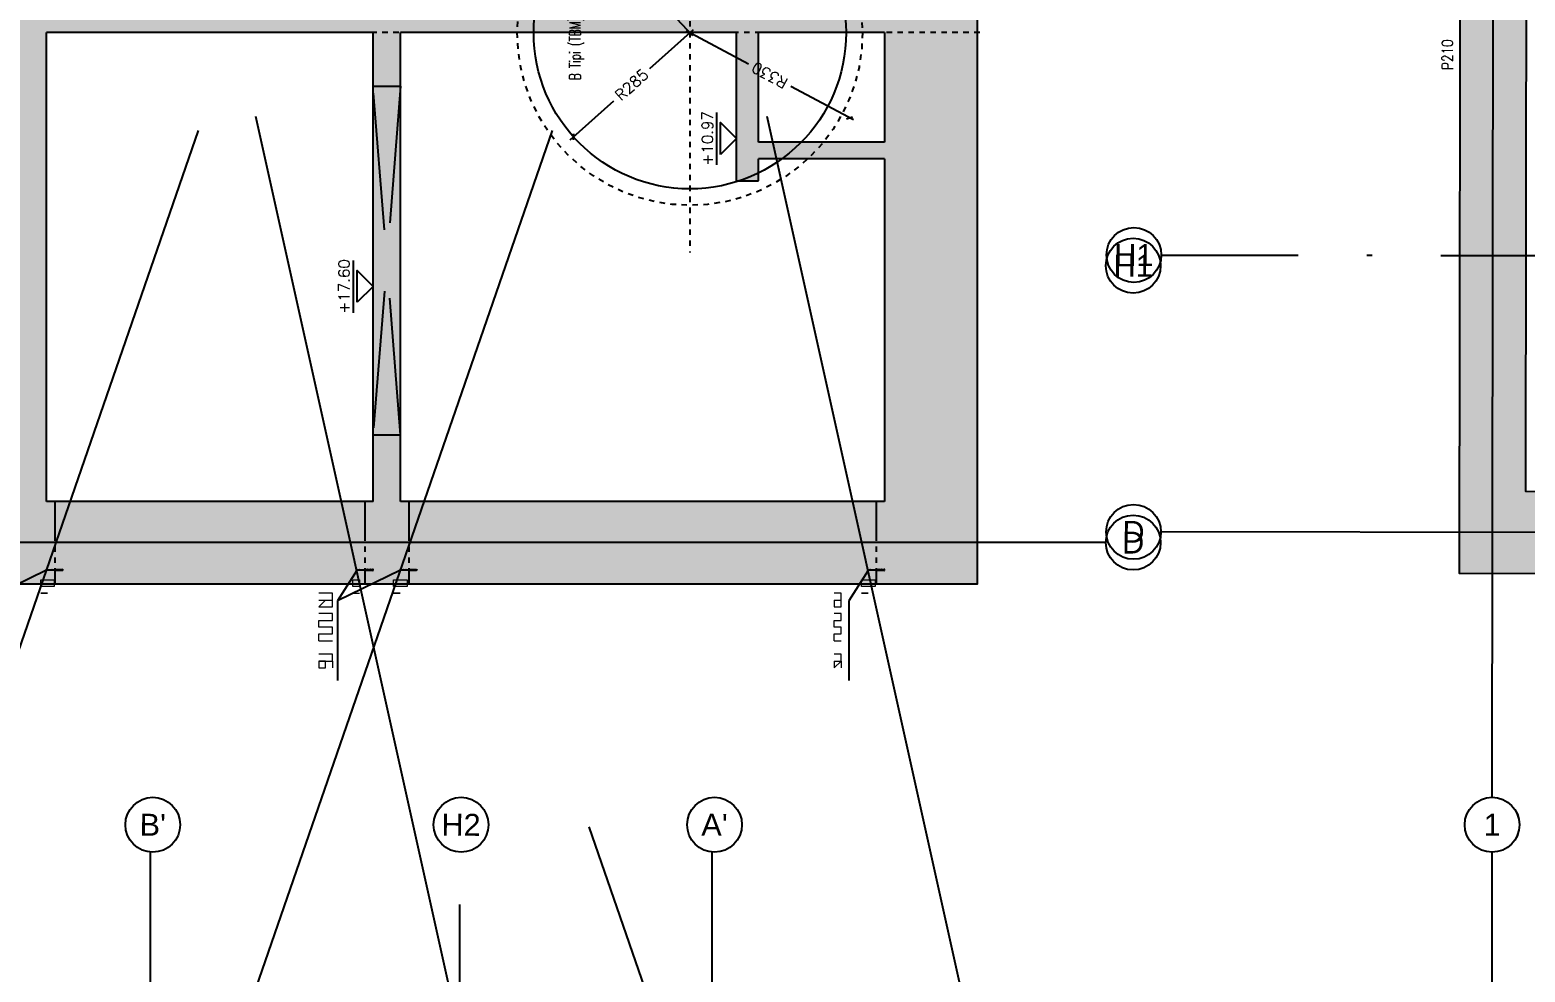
# Model space of a CAD drawing. Header units: millimetres. Extents: x 400382 to 401500, y 4543975 to 4544133.
# Drawn here: x 400696.34 to 400723.62, y 4544058.37 to 4544075.55 of the extents above; entities that cross this region are included whole.
import ezdxf
from ezdxf.enums import TextEntityAlignment as Align

# ---------------------------------------------------------------- set-up
doc = ezdxf.new("R2010")
doc.units = ezdxf.units.MM
for name, pattern in [('ACAD_ISO05W100', [33, 24, -3, 0, -3, 0, -3]), ('AKS', [3, 2.5, -0.25, 0, -0.25]), ('CIZGI', [0.4, 0.25, -0.15]), ('CONTINU', [0]), ('DASHDOT2', [0.5, 0.25, -0.125, 0, -0.125]), ('HIDDEN', [0.375, 0.25, -0.125])]:
    doc.linetypes.add(name, pattern=pattern)
for name, color, linetype in [('aks prota', 2, 'AKS'), ('caks prota', 4, 'Continuous'), ('görünüş prota', 4, 'Continuous'), ('inşaat derzi prota', 11, 'Continuous'), ('kesit prota', 1, 'Continuous'), ('kesit tarama prota', 252, 'Continuous'), ('kolon tarama prota', 252, 'Continuous'), ('kot prota', 4, 'Continuous'), ('lkolon prota', 4, 'Continuous'), ('merdiven prota', 2, 'Continuous'), ('not prota', 2, 'Continuous'), ('not çizgisi prota', 4, 'Continuous'), ('perde prota', 1, 'Continuous'), ('PRT-AL-TUNEL_EKSENI', 14, 'DASHDOT2'), ('PRT-CST-rc_level', 6, 'Continuous'), ('PRT-CST-rc_levermark', 4, 'Continuous'), ('st_s_su tutucu', 2, 'Continuous'), ('st_s_ölçü', 4, 'Continuous'), ('taks prota', 7, 'Continuous'), ('tperde prota', 6, 'Continuous')]:
    doc.layers.add(name, color=color, linetype=linetype)
doc.styles.add('OLCU', font='romanstw.shx')
doc.styles.get("Standard").update_dxf_attribs({"font": 'Arial.ttf'})
doc.styles.add('TAKS', font='Arial Unicode.ttf')
doc.styles.add('TEXT250', font='romanstw.shx', dxfattribs={"width": 0.8, "height": 25})
doc.styles.add('tkolon', font='romanstw.shx')
doc.dimstyles.new('1-100', dxfattribs={"dimscale": 0.5, "dimtxt": 2, "dimasz": 7.5, "dimexe": 3, "dimexo": 5, "dimgap": 5, "dimtad": 3, "dimdec": 1, "dimlfac": 2, "dimzin": 9, "dimdsep": 46, "dimtxsty": 'Standard', "dimblk": 'OBLIQUE', "dimcen": 0.09, "dimclrd": 3, "dimclre": 3, "dimclrt": 1, "dimadec": 3, "dimazin": 0, "dimtfac": 1, "dimtdec": 1, "dimtofl": 0, "dimtmove": 0, "dimatfit": 3, "dimfxl": 4, "dimtolj": 1, "dimtzin": 0, "dimarcsym": 0})
doc.dimstyles.new('1-50', dxfattribs={"dimtxt": 10, "dimasz": 4, "dimexe": 4, "dimexo": 8, "dimgap": 4, "dimtad": 1, "dimdec": 1, "dimrnd": 0.05, "dimzin": 9, "dimdsep": 46, "dimtxsty": 'OLCU', "dimblk1": 'OBLIQUE', "dimblk2": 'OBLIQUE', "dimsah": 1, "dimcen": 2, "dimdle": 4, "dimclrd": 4, "dimclre": 4, "dimclrt": 3, "dimadec": 1, "dimazin": 0, "dimtfac": 1, "dimtdec": 1, "dimtix": 1, "dimtmove": 2, "dimatfit": 3, "dimldrblk": 'OBLIQUE', "dimfxl": 1, "dimtvp": 1, "dimtolj": 1, "dimtzin": 1, "dimarcsym": 0})

# ---------------------------------------------------------------- blocks, each defined once
blk = doc.blocks.new('_Oblique')
at = {"layer": 'st_s_ölçü', "lineweight": -2}
blk.add_line((-0.5, -0.5), (0.5, 0.5), dxfattribs=at)
blk = doc.blocks.new('KOTK5')
at = {"layer": 'PRT-CST-rc_levermark'}
blk.add_line((216.6666666667443, 160), (-213.3333333332557, 160), dxfattribs=at)
blk.add_lwpolyline([(130, 130), (-130, 130), (0, 0)], close=True, dxfattribs=at)
at = {"layer": 'PRT-CST-rc_level', "style": 'OLCU'}
blk.add_attdef('000.00', text='', height=90, dxfattribs=at).set_placement((0, 193.1381784435362), align=Align.CENTER)
blk = doc.blocks.new('*D9')
at = {"layer": 'DEFPOINTS', "color": 0, "transparency": 16777216}
for p in [(-455.7768124120485, 109.5869111729116), (-265.7931828767396, -102.8541877429707)]:
    blk.add_point(p, dxfattribs=at)
at = {"layer": 'st_s_ölçü', "color": 4, "lineweight": -2, "transparency": 16777216}
for p, q in [((-461.1096862235661, 115.5501700898487), (-389.9253438287682, 35.95131222538865)), ((-260.4603090652221, -108.8174466599078), (-331.6446514600408, -29.21858879542449))]:
    blk.add_line(p, q, dxfattribs=at)
at = {"layer": 'st_s_ölçü', "color": 4, "lineweight": -2, "transparency": 16777216, "xscale": 8, "yscale": 8, "zscale": 8, "rotation": 131.8058995973175}
blk.add_blockref('_Oblique', (-455.7768124120485, 109.5869111729116), dxfattribs=at)
at = {"layer": 'st_s_ölçü', "color": 3, "transparency": 16777216, "insert": (-360.7849976444195, 3.366361714968633), "char_height": 20, "attachment_point": 5, "rotation": 311.8058995973175, "style": 'OLCU'}
blk.add_mtext('\\A1;R285', dxfattribs=at)
blk = doc.blocks.new('*D10')
at = {"layer": 'DEFPOINTS', "color": 0, "transparency": 16777216}
for p in [(-36.3406229420434, 112.9617587007597), (-265.7931828767178, -102.8541877429798)]:
    blk.add_point(p, dxfattribs=at)
at = {"layer": 'st_s_ölçü', "color": 4, "lineweight": -2, "transparency": 16777216}
for p, q in [((-30.51325634052741, 118.4427986104425), (-120.6119750752906, 33.69874405447169)), ((-271.6205494782338, -108.3352276526625), (-181.5218307435179, -23.5911730967362))]:
    blk.add_line(p, q, dxfattribs=at)
at = {"layer": 'st_s_ölçü', "color": 4, "lineweight": -2, "transparency": 16777216, "xscale": 8, "yscale": 8, "zscale": 8, "rotation": 43.24583088137385}
blk.add_blockref('_Oblique', (-36.3406229420434, 112.9617587007597), dxfattribs=at)
at = {"layer": 'st_s_ölçü', "color": 3, "transparency": 16777216, "insert": (-151.0669029094242, 5.053785478889026), "char_height": 20, "attachment_point": 5, "rotation": 43.24583088137385, "style": 'OLCU'}
blk.add_mtext('\\A1;R315', dxfattribs=at)
blk = doc.blocks.new('*D11')
at = {"layer": 'DEFPOINTS', "color": 0, "transparency": 16777216}
for p in [(-265.7931828767105, -102.8541877429579), (-421.0483857594118, -394.0514095323542)]:
    blk.add_point(p, dxfattribs=at)
at = {"layer": 'lkolon prota', "color": 4, "lineweight": -2, "transparency": 16777216}
for p, q in [((-262.0294203825846, -95.79486115412448), (-322.8545106894434, -209.8786212058137)), ((-424.8121482535377, -401.1107361211878), (-363.9870579466764, -287.0269760694938))]:
    blk.add_line(p, q, dxfattribs=at)
at = {"layer": 'lkolon prota', "color": 4, "lineweight": -2, "transparency": 16777216, "xscale": 8, "yscale": 8, "zscale": 8, "rotation": 241.9351701811658}
blk.add_blockref('_Oblique', (-421.0483857594118, -394.0514095323542), dxfattribs=at)
at = {"layer": 'lkolon prota', "color": 3, "transparency": 16777216, "insert": (-343.420784318052, -248.4527986376579), "char_height": 20, "attachment_point": 5, "rotation": 61.935170181165795, "style": 'OLCU'}
blk.add_mtext('\\A1;R330', dxfattribs=at)
blk = doc.blocks.new('D')
at = {"layer": 'st_s_su tutucu', "linetype": 'CONTINU', "ltscale": 0.2}
for p, q in [((-39987.83090962706, 52508.18991963421), (-39992.63090966878, 52508.18991966914)), ((-39992.63090966878, 52508.18991966914), (-39992.63090980848, 52507.38991968935)), ((-39992.63090980848, 52507.38991968935), (-39990.63090962501, 52506.05655179494)), ((-39990.6309096902, 52498.50671976196), (-39991.53117650332, 52498.50671977942)), ((-39991.53117650332, 52498.50671977942), (-39991.53117639622, 52497.87311976865)), ((-39991.53117639622, 52497.87311976865), (-39990.63090970417, 52497.87311978029)), ((-39990.63090962501, 52506.05655179494), (-39990.6309096902, 52498.50671976196)), ((-39990.63090970417, 52497.87311978029), (-39990.63090980196, 52488.50671968629)), ((-39989.83090974534, 52506.05655187643), (-39987.83090964103, 52507.38991968935)), ((-39989.83090955907, 52498.50671965136), (-39989.83090974534, 52506.05655187643)), ((-39988.9306429881, 52498.50671966883), (-39989.83090955907, 52498.50671965136)), ((-39989.83090992229, 52488.50671961062), (-39989.83090981984, 52497.87311973373)), ((-39989.83090981984, 52497.87311973373), (-39988.93064300207, 52497.87311962313)), ((-39988.93064300207, 52497.87311962313), (-39988.9306429881, 52498.50671966883)), ((-39987.83090964103, 52507.38991968935), (-39987.83090962706, 52508.18991963421)), ((-39992.63090980848, 52448.98991960261), (-39990.63090962501, 52450.32328749701)), ((-39992.63090966878, 52448.18991962282), (-39992.63090980848, 52448.98991960261)), ((-39987.83090962706, 52448.18991965774), (-39992.63090966878, 52448.18991962282)), ((-39990.63090992199, 52478.65671955824), (-39991.93117670823, 52478.6567195757)), ((-39991.93117670823, 52478.6567195757), (-39991.93117659182, 52477.72311959402)), ((-39991.93117659182, 52477.72311959402), (-39990.63090987367, 52477.72311951835)), ((-39990.63090980196, 52488.50671968629), (-39991.53117661508, 52488.50671963972)), ((-39991.53117661508, 52488.50671963972), (-39991.53117662905, 52487.87311965806)), ((-39991.53117662905, 52487.87311965806), (-39990.630909937, 52487.87311964059)), ((-39991.53117661508, 52467.87311965223), (-39991.53117662905, 52468.5067196339)), ((-39991.53117662905, 52468.5067196339), (-39990.630909937, 52468.50671965136)), ((-39990.63090980196, 52467.87311960567), (-39991.53117661508, 52467.87311965223)), ((-39991.53117650332, 52457.87311951254), (-39991.53117639622, 52458.50671952331)), ((-39991.53117639622, 52458.50671952331), (-39990.63090970417, 52458.50671951166)), ((-39990.6309096902, 52457.87311953), (-39991.53117650332, 52457.87311951254)), ((-39990.630909937, 52487.87311964059), (-39990.63090992199, 52478.65671955824)), ((-39990.630909937, 52468.50671965136), (-39990.63090992199, 52477.72311973372)), ((-39990.63090970417, 52458.50671951166), (-39990.63090980196, 52467.87311960567)), ((-39990.63090962501, 52450.32328749701), (-39990.6309096902, 52457.87311953)), ((-39988.93064335132, 52488.50671965136), (-39989.83090992229, 52488.50671961062)), ((-39989.83091007002, 52478.65671960481), (-39989.8309099316, 52487.87311978029)), ((-39989.8309099316, 52487.87311978029), (-39988.93064311383, 52487.87311964059)), ((-39988.53064343977, 52478.65671965137), (-39989.83091007002, 52478.65671960481)), ((-39989.83090998934, 52477.72311965805), (-39988.53064344908, 52477.72311964058)), ((-39989.83091007002, 52477.72311968715), (-39989.8309099316, 52468.50671951166)), ((-39989.8309099316, 52468.50671951166), (-39988.93064311383, 52468.50671965136)), ((-39988.93064335132, 52467.87311964059), (-39989.83090992229, 52467.87311968134)), ((-39989.83090992229, 52467.87311968134), (-39989.83090981984, 52458.50671955823)), ((-39989.83090981984, 52458.50671955823), (-39988.93064300207, 52458.50671966883)), ((-39988.9306429881, 52457.87311962313), (-39989.83090955907, 52457.87311964059)), ((-39989.83090955907, 52457.87311964059), (-39989.83090974534, 52450.32328741552)), ((-39989.83090974534, 52450.32328741552), (-39987.83090964103, 52448.98991960261)), ((-39988.93064311383, 52487.87311964059), (-39988.93064335132, 52488.50671965136)), ((-39988.93064311383, 52468.50671965136), (-39988.93064335132, 52467.87311964059)), ((-39988.93064300207, 52458.50671966883), (-39988.9306429881, 52457.87311962313)), ((-39988.53064344908, 52477.72311964058), (-39988.53064343977, 52478.65671965137)), ((-39987.83090964103, 52448.98991960261), (-39987.83090962706, 52448.18991965774))]:
    blk.add_line(p, q, dxfattribs=at)
blk = doc.blocks.new('A$C127942D9')
at = {"layer": 'aks prota', "ltscale": 2}
blk.add_line((-265.7931828767323, -631.6843460802356), (-265.7931828767178, 559.6811305509054), dxfattribs=at)
at = {"layer": 'aks prota'}
blk.add_line((135.1872869510917, -102.8541877429761), (-666.7736527046291, -102.8541877429725), dxfattribs=at)
at = {"layer": 'görünüş prota', "color": 6, "linetype": 'CIZGI', "ltscale": 2}
blk.add_circle((-265.7931828767323, -102.8541877429652), 315, dxfattribs=at)
at = {"layer": 'görünüş prota', "color": 6}
blk.add_circle((-265.7931828767105, -102.8541877429798), 285, dxfattribs=at)
at = {"layer": 'not prota', "style": 'TEXT250', "width": 0.7}
blk.add_text('B Tipi (TBM) Tünel', height=20, dxfattribs=at).set_placement((-265.7931828766596, 106.8190974679765), align=Align.MIDDLE_CENTER)
at = {"layer": 'lkolon prota'}
dim = blk.add_radius_dim(center=(-265.7931828767105, -102.8541877429579), mpoint=(-421.0483857594118, -394.0514095323542), dimstyle='1-100', dxfattribs=at)
dim.commit()
dim.dimension.update_dxf_attribs({"geometry": '*D11', "text_midpoint": (-343.420784318052, -248.4527986376579), "dimtype": 132})
at = {"layer": 'st_s_ölçü'}
for center, mpoint, picture, middle in [((-265.7931828767396, -102.8541877429707), (-455.7768124120485, 109.5869111729116), '*D9', (-360.7849976444195, 3.366361714968633)), ((-265.7931828767178, -102.8541877429798), (-36.3406229420434, 112.9617587007597), '*D10', (-151.0669029094242, 5.053785478889026))]:
    dim = blk.add_radius_dim(center=center, mpoint=mpoint, dimstyle='1-100', dxfattribs=at)
    dim.commit()
    dim.dimension.update_dxf_attribs({"geometry": picture, "text_midpoint": middle, "dimtype": 132})

msp = doc.modelspace()

# ---------------------------------------------------------------- hatches: boundary and pattern name
at = {"layer": 'kesit tarama prota'}
h = msp.add_hatch(color=256, dxfattribs=at)
h.dxf.hatch_style = 1
h.paths.add_polyline_path([(400713.6334210944, 4544093.349644878), (400688.8434210944, 4544093.349644878), (400688.8434210944, 4544092.149644878), (400686.9334210942, 4544092.149644878), (400686.9334210942, 4544091.849644878), (400702.6034210941, 4544091.849644878), (400702.6034210941, 4544083.299644878), (400696.6434210942, 4544083.299644878), (400696.6434210942, 4544087.799644157), (400696.1434210942, 4544087.799644157), (400696.1434210942, 4544083.299644878), (400690.0434210945, 4544083.299644878), (400690.0434210945, 4544087.799644878), (400686.9334210942, 4544087.799644878), (400686.9334210942, 4544087.499644921), (400688.8434210944, 4544087.499644921), (400688.8434210944, 4544082.299644878), (400688.3134210941, 4544082.299644878), (400688.3134210941, 4544080.317718307), (400688.8434210944, 4544079.382424189), (400688.8434210944, 4544065.449644879), (400713.6334210944, 4544065.449644879)])
h.paths.add_polyline_path([(400711.9334210942, 4544078.165314047), (400710.943421094, 4544079.91237287), (400710.943421094, 4544081.999644878), (400710.7434210938, 4544081.999644878), (400710.7434210938, 4544079.559644878), (400710.9134210937, 4544079.559644878), (400710.9134210937, 4544079.259644878), (400711.0834210936, 4544079.259644878), (400711.0834210936, 4544078.959644878), (400711.2534210945, 4544078.959644878), (400711.2534210945, 4544078.659644878), (400711.4234210944, 4544078.659644878), (400711.4234210944, 4544078.359644879), (400711.5934210944, 4544078.359644879), (400711.5934210944, 4544078.059644878), (400711.7634210943, 4544078.059644878), (400711.7634210943, 4544077.759644878), (400711.9334210942, 4544077.759644878), (400711.9334210942, 4544075.999644878), (400709.4134210937, 4544075.999644878), (400709.4134210937, 4544077.51237287), (400707.7134210945, 4544080.51237287), (400707.7134210945, 4544081.999644878), (400707.5134210943, 4544081.999644878), (400707.5134210943, 4544080.159644878), (400707.6834210942, 4544080.159644878), (400707.6834210942, 4544079.859644879), (400707.8534210941, 4544079.859644879), (400707.8534210941, 4544079.559644878), (400708.0234210941, 4544079.559644878), (400708.0234210941, 4544079.259644878), (400708.193421094, 4544079.259644878), (400708.193421094, 4544078.959644878), (400708.3634210939, 4544078.959644878), (400708.3634210939, 4544078.659644878), (400708.5334210948, 4544078.659644878), (400708.5334210948, 4544078.359644879), (400708.7034210947, 4544078.359644879), (400708.7034210947, 4544078.059644878), (400708.8734210946, 4544078.059644878), (400708.8734210946, 4544077.759644878), (400709.0434210945, 4544077.759644878), (400709.0434210945, 4544077.459644878), (400709.2134210945, 4544077.459644878), (400709.2134210945, 4544075.999644878), (400706.1834210942, 4544075.999644878), (400706.1834210942, 4544077.51237287), (400704.483421094, 4544080.51237287), (400704.483421094, 4544081.999644878), (400704.2834210948, 4544081.999644878), (400704.2834210948, 4544080.159644878), (400704.4534210947, 4544080.159644878), (400704.4534210947, 4544079.859644879), (400704.6234210946, 4544079.859644879), (400704.6234210946, 4544079.559644878), (400704.7934210945, 4544079.559644878), (400704.7934210945, 4544079.259644878), (400704.9634210945, 4544079.259644878), (400704.9634210945, 4544078.959644878), (400705.1334210944, 4544078.959644878), (400705.1334210944, 4544078.659644878), (400705.3034210943, 4544078.659644878), (400705.3034210943, 4544078.359644879), (400705.4734210942, 4544078.359644879), (400705.4734210942, 4544078.059644878), (400705.6434210942, 4544078.059644878), (400705.6434210942, 4544077.759644878), (400705.8134210941, 4544077.759644878), (400705.8134210941, 4544077.459644878), (400705.983421094, 4544077.459644878), (400705.983421094, 4544075.999644878), (400702.8034210943, 4544075.999644878), (400702.8034210943, 4544077.477078753), (400701.0834210936, 4544080.51237287), (400701.0834210936, 4544081.999644878), (400700.8834210944, 4544081.999644878), (400700.8834210944, 4544080.159644878), (400701.0534210943, 4544080.159644878), (400701.0534210943, 4544079.859644879), (400701.2234210942, 4544079.859644879), (400701.2234210942, 4544079.559644878), (400701.3934210942, 4544079.559644878), (400701.3934210942, 4544079.259644878), (400701.5634210941, 4544079.259644878), (400701.5634210941, 4544078.959644878), (400701.733421094, 4544078.959644878), (400701.733421094, 4544078.659644878), (400701.9034210939, 4544078.659644878), (400701.9034210939, 4544078.359644879), (400702.0734210939, 4544078.359644879), (400702.0734210939, 4544078.059644878), (400702.2434210938, 4544078.059644878), (400702.2434210938, 4544077.759644878), (400702.4134210937, 4544077.759644878), (400702.4134210937, 4544077.459644878), (400702.6034210941, 4544077.459644878), (400702.6034210941, 4544075.999644878), (400699.5534210943, 4544075.999644878), (400699.5534210943, 4544077.51237287), (400697.8534210941, 4544080.51237287), (400697.8534210941, 4544081.999644878), (400697.6534210939, 4544081.999644878), (400697.6534210939, 4544080.159644878), (400697.8234210939, 4544080.159644878), (400697.8234210939, 4544079.859644879), (400697.9934210938, 4544079.859644879), (400697.9934210938, 4544079.559644878), (400698.1634210937, 4544079.559644878), (400698.1634210937, 4544079.259644878), (400698.3334210936, 4544079.259644878), (400698.3334210936, 4544078.959644878), (400698.5034210945, 4544078.959644878), (400698.5034210945, 4544078.659644878), (400698.6734210944, 4544078.659644878), (400698.6734210944, 4544078.359644879), (400698.8434210944, 4544078.359644879), (400698.8434210944, 4544078.059644878), (400699.0134210943, 4544078.059644878), (400699.0134210943, 4544077.759644878), (400699.1834210942, 4544077.759644878), (400699.1834210942, 4544077.459644878), (400699.3534210941, 4544077.459644878), (400699.3534210941, 4544075.999644878), (400696.3434210944, 4544075.999644878), (400696.3434210944, 4544077.477078753), (400694.6234210946, 4544080.51237287), (400694.6234210946, 4544081.999644878), (400694.4234210944, 4544081.999644878), (400694.4234210944, 4544080.159644878), (400694.5934210944, 4544080.159644878), (400694.5934210944, 4544079.859644879), (400694.7634210943, 4544079.859644879), (400694.7634210943, 4544079.559644878), (400694.9334210942, 4544079.559644878), (400694.9334210942, 4544079.259644878), (400695.1034210941, 4544079.259644878), (400695.1034210941, 4544078.959644878), (400695.2734210941, 4544078.959644878), (400695.2734210941, 4544078.659644878), (400695.443421094, 4544078.659644878), (400695.443421094, 4544078.359644879), (400695.6134210939, 4544078.359644879), (400695.6134210939, 4544078.059644878), (400695.7834210948, 4544078.059644878), (400695.7834210948, 4544077.759644878), (400695.9534210947, 4544077.759644878), (400695.9534210947, 4544077.459644878), (400696.1434210942, 4544077.459644878), (400696.1434210942, 4544075.999644878), (400693.0934210944, 4544075.999644878), (400693.0934210944, 4544077.51237287), (400691.3934210942, 4544080.51237287), (400691.3934210942, 4544082.799644878), (400691.193421094, 4544082.799644878), (400691.193421094, 4544080.159644878), (400691.3634210939, 4544080.159644878), (400691.3634210939, 4544079.859644879), (400691.5334210948, 4544079.859644879), (400691.5334210948, 4544079.559644878), (400691.7034210947, 4544079.559644878), (400691.7034210947, 4544079.259644878), (400691.8734210946, 4544079.259644878), (400691.8734210946, 4544078.959644878), (400692.0434210945, 4544078.959644878), (400692.0434210945, 4544078.659644878), (400692.2134210945, 4544078.659644878), (400692.2134210945, 4544078.359644879), (400692.3834210944, 4544078.359644879), (400692.3834210944, 4544078.059644878), (400692.5534210943, 4544078.059644878), (400692.5534210943, 4544077.759644878), (400692.7234210942, 4544077.759644878), (400692.7234210942, 4544077.459644878), (400692.8934210942, 4544077.459644878), (400692.8934210942, 4544075.999644878), (400690.0434210945, 4544075.999644878), (400690.0434210945, 4544077.873280883), (400688.6134210939, 4544080.396810294), (400688.6134210939, 4544081.799644878), (400690.0434210945, 4544081.799644878), (400690.0434210945, 4544082.799644878), (400711.9334210942, 4544082.799644878)], flags=16)
h.paths.add_polyline_path([(400711.9334210942, 4544083.299644878), (400709.6334210944, 4544083.299644878), (400709.6334210944, 4544085.299644878), (400711.9334210942, 4544085.299644878)], flags=16)
h.paths.add_polyline_path([(400711.9334210942, 4544085.599644878), (400709.6334210944, 4544085.599644878), (400709.6334210944, 4544085.999644878), (400709.233421094, 4544085.999644878), (400709.233421094, 4544083.299644878), (400703.1034210941, 4544083.299644878), (400703.1034210941, 4544091.849644878), (400711.9334210942, 4544091.849644878)], flags=16)
h.paths.add_polyline_path([(400711.9334210942, 4544075.499644878), (400711.9334210942, 4544073.499644878), (400709.6334210944, 4544073.499644878), (400709.6334210944, 4544075.499644878)], flags=16)
h.paths.add_polyline_path([(400709.233421094, 4544075.499644878), (400709.233421094, 4544072.799644878), (400709.6334210944, 4544072.799644878), (400709.6334210944, 4544073.199644879), (400711.9334210942, 4544073.199644879), (400711.9334210942, 4544066.949644879), (400703.1034210941, 4544066.949644879), (400703.1034210941, 4544075.499644878)], flags=16)
h.paths.add_polyline_path([(400702.6034210941, 4544075.499644878), (400702.6034210941, 4544066.949644879), (400696.6434210942, 4544066.949644879), (400696.6434210942, 4544075.499644878)], flags=16)
h.paths.add_polyline_path([(400696.1434210942, 4544075.499644878), (400696.1434210942, 4544066.949644879), (400690.0434210945, 4544066.949644879), (400690.0434210945, 4544075.499644878)], flags=16)
at = {"layer": 'kolon tarama prota'}
h = msp.add_hatch(color=256, dxfattribs=at)
h.dxf.hatch_style = 1
h.paths.add_polyline_path([(400787.1226320253, 4544067.056348216), (400789.1853303243, 4544065.55377146), (400722.4263319941, 4544065.637130038), (400722.4611692829, 4544093.537108288), (400744.7273349753, 4544093.509305656), (400746.8356196485, 4544096.403504031), (400748.0480432888, 4544095.520311574), (400745.489749582, 4544092.008352498), (400723.659295375, 4544092.035611079), (400723.6282040309, 4544067.13563049)])

# ---------------------------------------------------------------- linework, layer by layer
at = {"layer": 'aks prota', "ltscale": 10}
for p, q in [((400723.0212325915, 4544061.55282012), (400723.0662728907, 4544097.624036195)), ((400882.8973748027, 4544066.186758564), (400716.9782842859, 4544066.393933324)), ((400715.9722441484, 4544066.199681384), (400682.7417471765, 4544066.199681384)), ((400698.5665332871, 4544006.093812946), (400698.5418215801, 4544060.548779705)), ((400708.8165322316, 4544006.098464403), (400708.7918205247, 4544060.553431163)), ((400723.0232243717, 4544012.724315195), (400723.0232243717, 4544060.552824088))]:
    msp.add_line(p, q, dxfattribs=at)
at = {"layer": 'caks prota', "ltscale": 0.05}
for centre, radius in [((400716.4845903502, 4544071.444553711), 0.5), ((400716.4722441484, 4544071.249681384), 0.5), ((400716.4722441484, 4544066.199681384), 0.5), ((400716.4782846752, 4544066.394557648), 0.5), ((400698.5830022388, 4544061.052820121), 0.4999999999999999), ((400704.2083416949, 4544061.052820121), 0.4999999999999999), ((400708.8330312488, 4544061.052820121), 0.4999999999999999), ((400723.0206082659, 4544061.052820511), 0.5), ((400723.021232591, 4544061.052820121), 0.5), ((400723.021232591, 4544061.052820121), 0.5)]:
    msp.add_circle(centre, radius, dxfattribs=at)
at = {"layer": 'inşaat derzi prota', "linetype": 'ACAD_ISO05W100', "ltscale": 0.03}
for points in [[(400696.7934210945, 4544066.949645023), (400696.7934210945, 4544065.449645023)], [(400702.4534210947, 4544066.949645023), (400702.4534210947, 4544065.449645023)], [(400703.2534210945, 4544066.949645023), (400703.2534210945, 4544065.449645023)], [(400711.7834210948, 4544066.949645023), (400711.7834210948, 4544065.449645023)]]:
    msp.add_lwpolyline(points, dxfattribs=at)
at = {"layer": 'kesit prota', "color": 1}
for p, q in [((400702.6034210941, 4544075.499644878), (400696.6434210942, 4544075.499644878)), ((400696.6434210942, 4544066.949644879), (400696.6434210942, 4544075.499644878)), ((400702.6034210941, 4544066.949644879), (400702.6034210941, 4544075.499644878)), ((400709.233421094, 4544075.499644878), (400703.1034210941, 4544075.499644878)), ((400703.1034210941, 4544066.949644879), (400703.1034210941, 4544075.499644878)), ((400709.233421094, 4544072.799644878), (400709.233421094, 4544075.499644878)), ((400711.9334210942, 4544075.499644878), (400709.6334210944, 4544075.499644878)), ((400709.6334210944, 4544073.499644878), (400709.6334210944, 4544075.499644878)), ((400711.9334210942, 4544075.499644878), (400711.9334210942, 4544073.499644878)), ((400711.9334210942, 4544073.499644878), (400709.6334210944, 4544073.499644878)), ((400709.6334210944, 4544072.799644878), (400709.6334210944, 4544073.199644879)), ((400711.9334210942, 4544073.199644879), (400709.6334210944, 4544073.199644879)), ((400711.9334210942, 4544073.199644879), (400711.9334210942, 4544066.949644879)), ((400709.233421094, 4544072.799644878), (400709.6334210944, 4544072.799644878)), ((400702.6034210941, 4544066.949644879), (400696.6434210942, 4544066.949644879)), ((400711.9334210942, 4544066.949644879), (400703.1034210941, 4544066.949644879))]:
    msp.add_line(p, q, dxfattribs=at)
msp.add_lwpolyline([(400696.1434210942, 4544083.299644878), (400690.0434210945, 4544083.299644878), (400690.0434210945, 4544087.799644878), (400686.9334210942, 4544087.799644878), (400686.9334210942, 4544087.499644921), (400688.8434210944, 4544087.499644921), (400688.8434210944, 4544082.299644878), (400688.3134210941, 4544082.299644878), (400688.3134210941, 4544080.317718307), (400688.8434210944, 4544079.382424189), (400688.8434210944, 4544065.449644879), (400713.6334210944, 4544065.449644879), (400713.6334210944, 4544093.349644878), (400688.8434210944, 4544093.349644878), (400688.8434210944, 4544092.149644878), (400686.9334210942, 4544092.149644878)], dxfattribs=at)
at = {"layer": 'merdiven prota', "linetype": 'HIDDEN', "ltscale": 10}
msp.add_lwpolyline([(400702.6034210941, 4544074.524025017), (400703.1034210941, 4544074.524025017), (400702.6034210941, 4544068.164103827), (400703.1034210941, 4544068.164103827), (400702.6034210941, 4544074.524025017)], dxfattribs=at)
at = {"layer": 'perde prota'}
msp.add_lwpolyline([(400787.1226320253, 4544067.056348216), (400789.1853303243, 4544065.55377146), (400722.4263319941, 4544065.637130038), (400722.4611692829, 4544093.537108288), (400744.7273349753, 4544093.509305656), (400746.8356196485, 4544096.403504031), (400748.0480432888, 4544095.520311574), (400745.489749582, 4544092.008352498), (400723.659295375, 4544092.035611079), (400723.6282040309, 4544067.13563049)], close=True, dxfattribs=at)
at = {"layer": 'PRT-AL-TUNEL_EKSENI', "ltscale": 10}
for p, q in [((400716.98458996, 4544071.443929387), (400882.9036804759, 4544071.236754628)), ((400704.2083416951, 4544006.098464403), (400704.183629988, 4544060.553431163))]:
    msp.add_line(p, q, dxfattribs=at)
at = {"layer": 'st_s_ölçü', "color": 6, "lineweight": 0}
for points in [[(400696.7864071794, 4544065.398977196), (400696.5388879303, 4544065.398977196), (400696.5388879303, 4544065.52273682), (400696.6626475549, 4544065.52273682), (400696.7864071794, 4544065.52273682), (400696.7864071794, 4544065.398977196)], [(400702.3555902748, 4544065.398977196), (400702.2318306502, 4544065.398977196), (400702.2318306502, 4544065.52273682), (400702.3555902748, 4544065.52273682), (400702.3555902748, 4544065.398977196)], [(400703.2219076457, 4544065.398977196), (400702.9743883966, 4544065.398977196), (400702.9743883966, 4544065.52273682), (400703.0981480211, 4544065.52273682), (400703.2219076457, 4544065.52273682), (400703.2219076457, 4544065.398977196)], [(400703.0981480211, 4544065.275217572), (400702.9743883966, 4544065.275217572), (400703.0981480211, 4544065.275217572)], [(400711.7613217256, 4544065.398977196), (400711.5138024774, 4544065.398977196), (400711.5138024774, 4544065.52273682), (400711.637562101, 4544065.52273682), (400711.7613217256, 4544065.52273682), (400711.7613217256, 4544065.398977196)], [(400711.637562101, 4544065.275217572), (400711.5138024774, 4544065.275217572), (400711.637562101, 4544065.275217572)]]:
    msp.add_lwpolyline(points, close=True, dxfattribs=at)
for points in [[(400696.5388879303, 4544065.275217572), (400696.6626475549, 4544065.275217572), (400696.5388879303, 4544065.275217572), (400696.6626475549, 4544065.275217572)], [(400701.6130325284, 4544065.151457948), (400701.736792153, 4544065.151457948), (400701.8605517775, 4544065.151457948), (400701.8605517775, 4544065.275217572), (400701.736792153, 4544065.275217572), (400701.6130325284, 4544065.275217572)], [(400702.2318306502, 4544065.275217572), (400702.3555902748, 4544065.275217572)], [(400711.0187639792, 4544065.151457948), (400711.1425236037, 4544065.151457948), (400711.1425236037, 4544065.275217572), (400711.0187639792, 4544065.275217572)], [(400701.736792153, 4544065.151457948), (400701.6130325284, 4544065.027698323), (400701.736792153, 4544065.027698323), (400701.8605517775, 4544065.027698323), (400701.8605517775, 4544065.151457948)], [(400711.0187639792, 4544065.151457948), (400711.0187639792, 4544065.027698323), (400711.1425236037, 4544065.027698323), (400711.1425236037, 4544065.151457948)], [(400701.6130325284, 4544064.780179074), (400701.736792153, 4544064.780179074), (400701.8605517775, 4544064.780179074), (400701.8605517775, 4544064.903938699), (400701.736792153, 4544064.903938699), (400701.6130325284, 4544064.903938699)], [(400701.6130325284, 4544064.780179074), (400701.8605517775, 4544064.780179074)], [(400701.6130325284, 4544064.65641945), (400701.6130325284, 4544064.780179074)], [(400711.0187639792, 4544064.780179074), (400711.1425236037, 4544064.780179074), (400711.1425236037, 4544064.903938699), (400711.0187639792, 4544064.903938699)], [(400711.0187639792, 4544064.780179074), (400711.1425236037, 4544064.780179074)], [(400711.0187639792, 4544064.65641945), (400711.0187639792, 4544064.780179074)], [(400701.6130325284, 4544064.532659826), (400701.736792153, 4544064.532659826), (400701.8605517775, 4544064.532659826), (400701.8605517775, 4544064.65641945), (400701.736792153, 4544064.65641945), (400701.6130325284, 4544064.65641945)], [(400701.6130325284, 4544064.408900201), (400701.6130325284, 4544064.532659826)], [(400711.0187639792, 4544064.532659826), (400711.1425236037, 4544064.532659826), (400711.1425236037, 4544064.65641945), (400711.0187639792, 4544064.65641945)], [(400711.0187639792, 4544064.408900201), (400711.0187639792, 4544064.532659826)], [(400701.6130325284, 4544064.408900201), (400701.8605517775, 4544064.408900201)], [(400711.0187639792, 4544064.408900201), (400711.1425236037, 4544064.408900201)], [(400701.6130325284, 4544064.037621329), (400701.736792153, 4544064.037621329), (400701.8605517775, 4544064.037621329), (400701.8605517775, 4544064.161380952), (400701.736792153, 4544064.161380952), (400701.6130325284, 4544064.161380952)], [(400701.736792153, 4544064.037621329), (400701.6130325284, 4544064.037621329), (400701.6130325284, 4544063.913861704), (400701.736792153, 4544063.913861704), (400701.736792153, 4544064.037621329), (400701.8605517775, 4544064.037621329), (400701.8605517775, 4544063.913861704)], [(400711.0187639792, 4544064.037621329), (400711.1425236037, 4544064.037621329), (400711.1425236037, 4544064.161380952), (400711.0187639792, 4544064.161380952)], [(400711.0187639792, 4544064.037621329), (400711.0187639792, 4544063.913861704), (400711.1425236037, 4544064.037621329), (400711.1425236037, 4544063.913861704)]]:
    msp.add_lwpolyline(points, dxfattribs=at)

# ---------------------------------------------------------------- block references
at = {"layer": 'aks prota', "ltscale": 10, "xscale": 0.01, "yscale": 0.01, "zscale": 0.01, "rotation": 90}
msp.add_blockref('A$C127942D9', (400707.3548792165, 4544078.157577788), dxfattribs=at)
at = {"layer": 'kot prota', "linetype": 'CONTINU', "ltscale": 0.1}
ref = msp.add_blockref('KOTK5', (400709.233421094, 4544073.569177303), dxfattribs=dict(at, xscale=-0.002222222222222222, yscale=0.002222222222222222, zscale=0.002222222222222222, rotation=89.9999999999036))
ref.add_attrib('000.00', '+10.97', dxfattribs={"layer": 'PRT-CST-rc_level', "height": 0.1999999999999999, "rotation": 90, "style": 'OLCU'}).set_placement((400708.8042251423, 4544073.569177303), align=Align.CENTER)
ref = msp.add_blockref('KOTK5', (400702.6034210941, 4544070.870005253), dxfattribs=dict(at, xscale=-0.002222222222222222, yscale=0.002222222222222222, zscale=0.002222222222222222, rotation=89.9999999999036))
ref.add_attrib('000.00', '+17.60', dxfattribs={"layer": 'PRT-CST-rc_level', "height": 0.1999999999999999, "rotation": 90, "style": 'OLCU'}).set_placement((400702.1742251415, 4544070.870005253), align=Align.CENTER)
at = {"layer": 'st_s_ölçü', "xscale": 0.004999999999999998, "yscale": 0.004999999999999998, "zscale": 0.004999999999999998, "rotation": 269.9999999999999}
for p in [(400434.402471497, 4543865.748490475), (400440.0624714962, 4543865.748490475), (400440.862471496, 4543865.748490475), (400449.3924714962, 4543865.748490475)]:
    msp.add_blockref('D', p, dxfattribs=at)

# ---------------------------------------------------------------- texts
at = {"layer": 'taks prota', "style": 'TAKS'}
for s, height, rotation, p in [('H1', 0.4, 359.9284576985599, (400716.4845903502, 4544071.444553711)), ('D', 0.4, 359.9284576985599, (400716.4782846752, 4544066.394557648)), ("B'", 0.3999999999999999, 359.5051679852531, (400698.5830022388, 4544061.052820121)), ('H2', 0.3999999999999999, 359.5051679852531, (400704.2083416949, 4544061.052820121)), ("A'", 0.3999999999999999, 359.5051679852531, (400708.8330312488, 4544061.052820121)), ('1', 0.4, 359.9284576985599, (400723.0206082659, 4544061.052820511))]:
    msp.add_text(s, height=height, rotation=rotation, dxfattribs=at).set_placement(p, align=Align.MIDDLE_CENTER)
for s, p in [('H1', (400716.4722441484, 4544071.249681384)), ('D', (400716.4722441484, 4544066.199681384)), ('1', (400723.021232591, 4544061.052820121)), ('1', (400723.021232591, 4544061.052820121))]:
    msp.add_text(s, height=0.4, dxfattribs=at).set_placement(p, align=Align.MIDDLE_CENTER)
at = {"layer": 'tperde prota', "style": 'tkolon', "width": 0.8}
msp.add_text('P210', height=0.2, rotation=90.39774898908301, dxfattribs=at).set_placement((400722.2083328278, 4544074.820773469), align=Align.MIDDLE_LEFT)

# ---------------------------------------------------------------- leaders
at = {"layer": 'not çizgisi prota'}
for points in [[(400696.6432380651, 4544065.694053477), (400695.4934842561, 4544065.135491609), (400695.4934842561, 4544063.697108627)], [(400703.103238065, 4544065.694053477), (400701.9534842551, 4544065.135491609), (400701.9534842551, 4544063.697108627)], [(400702.3044078771, 4544065.686962438), (400701.9534842551, 4544065.135491609), (400701.9534842551, 4544063.685108627)], [(400711.6344078772, 4544065.686962438), (400711.2834842552, 4544065.135491609), (400711.2834842552, 4544063.685108627)], [(400709.3139347939, 4544052.998858136), (400709.8724966627, 4544054.148611945), (400711.3108796433, 4544054.148611945)], [(400722.6676327318, 4544052.99934788), (400722.1090708631, 4544054.14910169), (400720.6706878825, 4544054.14910169)]]:
    msp.add_leader(points, dimstyle='1-50', override={"dimasz": 12, "dimgap": 4, "dimtad": 0}, dxfattribs=at)

doc.saveas('drawing.dxf')
